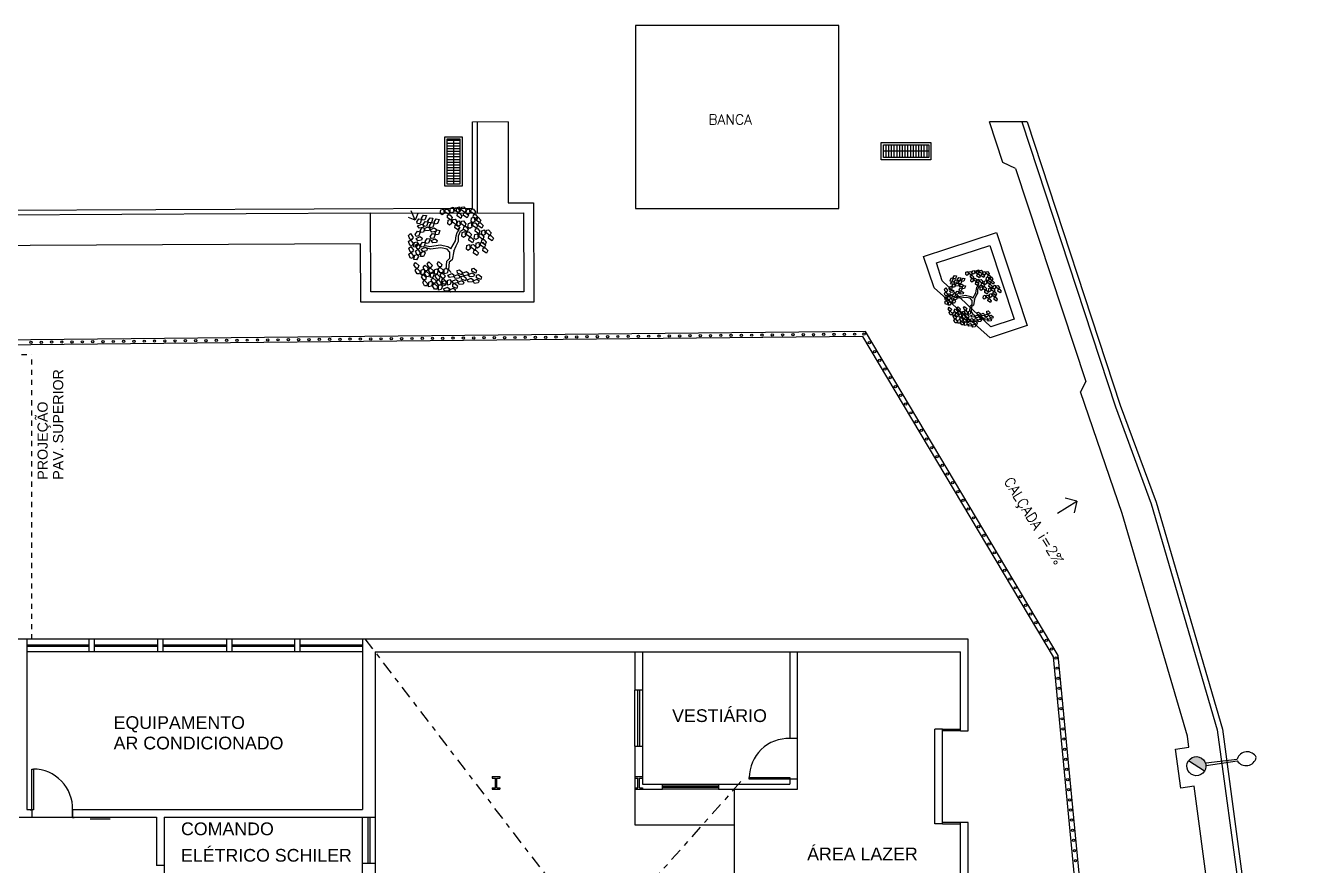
# Model space of a CAD drawing. Header units: millimetres. Extents: x -8 to 5830, y -596 to 3598.
# Drawn here: x 1715.56 to 1740.54, y 2525.42 to 2541.94 of the extents above; entities that cross this region are included whole.
import ezdxf

# ---------------------------------------------------------------- set-up
doc = ezdxf.new("R2010")
doc.units = ezdxf.units.MM
for name, pattern in [('CONTINU', [0]), ('DASHDOT', [1, 0.5, -0.25, 0, -0.25]), ('HIDDEN', [9.525, 6.35, -3.175])]:
    doc.linetypes.add(name, pattern=pattern)
doc.layers.get('0').update_dxf_attribs({"color": 9})
doc.styles.add('60x100', font='romans.shx', dxfattribs={"height": 0.2})
doc.styles.add('80X50', font='romans.shx')
doc.styles.get("Standard").update_dxf_attribs({"font": 'arial.ttf'})

# ---------------------------------------------------------------- blocks, each defined once
blk = doc.blocks.new('P80')
for points in [[(0, 0.86), (0, 0.83), (0.15, 0.83), (0.15, 0.86)], [(0, 0), (0, 0.03), (0.15, 0.03), (0.15, 0)]]:
    blk.add_lwpolyline(points)
blk.add_lwpolyline([(-0.8, 0.06), (0, 0.06), (0, 0.03), (-0.8, 0.03)], close=True)
at = {"color": 8}
blk.add_arc((-0.025, 0.056), 0.775, 88.1408, 179.6698, dxfattribs=at)
blk = doc.blocks.new('L', base_point=(1.368, 0.591))
at = {"color": 8, "lineweight": -2}
for p, q in [((1.275, 0.567), (1.306, 0.592)), ((1.288, 0.517), (1.275, 0.567)), ((1.281, 0.65), (1.312, 0.675)), ((1.294, 0.6), (1.281, 0.65)), ((1.322, 0.591), (1.294, 0.6)), ((1.306, 0.592), (1.336, 0.538)), ((1.312, 0.675), (1.342, 0.621)), ((1.336, 0.538), (1.317, 0.508)), ((1.342, 0.621), (1.322, 0.591)), ((1.337, 0.489), (1.356, 0.548)), ((1.356, 0.548), (1.391, 0.554)), ((1.391, 0.554), (1.404, 0.527)), ((1.317, 0.508), (1.288, 0.517)), ((1.376, 0.484), (1.337, 0.489)), ((1.404, 0.527), (1.376, 0.484))]:
    blk.add_line(p, q, dxfattribs=at)
blk = doc.blocks.new('Árvore-13')
at = {"color": 8}
for p, q in [((0.318, 0.331), (0.405, 0.537)), ((0.405, 0.537), (0.484, 0.659)), ((0.484, 0.659), (0.572, 0.715)), ((0.502, 0.509), (0.633, 0.668)), ((0.572, 0.715), (0.607, 0.819)), ((0.633, 0.668), (0.782, 0.715)), ((-0.795, 0.302), (-0.961, 0.415)), ((-0.795, 0.406), (-0.953, 0.499)), ((-0.357, 0.349), (-0.795, 0.406)), ((-0.366, 0.227), (-0.795, 0.302)), ((-0.129, 0.105), (-0.366, 0.227)), ((-0.068, 0.19), (-0.357, 0.349)), ((-0.068, -0.036), (-0.129, 0.105)), ((0.029, 0.068), (-0.068, 0.19)), ((0.029, 0.068), (0.318, 0.331)), ((0.116, -0.055), (0.283, 0.133)), ((0.283, 0.133), (0.423, 0.284)), ((0.423, 0.284), (0.502, 0.509)), ((-0.296, -0.392), (-0.418, -0.693)), ((-0.199, -0.449), (-0.313, -0.74)), ((-0.147, -0.299), (-0.296, -0.392)), ((-0.05, -0.383), (-0.199, -0.449)), ((-0.068, -0.036), (-0.147, -0.299)), ((0.116, -0.055), (-0.05, -0.383)), ((-0.313, -0.74), (-0.243, -0.89))]:
    blk.add_line(p, q, dxfattribs=at)
at = {"color": 8, "xscale": 3.048, "yscale": 3.048, "zscale": 3.048}
for p, rotation in [((-0.716, 1.448), 295.0165150851705), ((-0.488, 1.26), 295.0165150851705), ((0.169, 1.448), 190.1248425347958), ((0.581, 1.401), 190.1248425347958), ((0.852, 1.344), 190.1248425347958), ((-1.303, 0.884), 347.8021081598379), ((-0.926, 0.959), 295.0165150851705), ((-0.252, 1.138), 295.0165150851705), ((0.353, 0.95), 190.1248425347958), ((0.677, 0.781), 190.1248425347958), ((1.211, 1.147), 190.1248425347958), ((1.317, 0.753), 190.1248425347958), ((-1.443, 0.368), 347.8021081598379), ((-1.128, 0.415), 347.8021081598379), ((-0.848, 0.462), 295.0165150851705), ((-0.348, 0.687), 295.0165150851705), ((0.765, 0.274), 190.1248425347958), ((1.124, 0.565), 190.1248425347958), ((0.8, -0.299), 190.1248425347958), ((1.203, -0.317), 190.1248425347958), ((1.246, 0.039), 190.1248425347958), ((1.579, 0.114), 190.1248425347958), ((-0.103, -0.899), 66.16076666471405), ((-0.015, -1.19), 66.16076666471405), ((0.502, -1.003), 66.16076666471405), ((-0.453, -1.397), 66.16076666471405), ((0.616, -1.322), 66.16076666471405)]:
    blk.add_blockref('L', p, dxfattribs=dict(at, rotation=rotation))
for p in [(-1.391, -0.308), (-1.049, -0.533), (-0.848, -0.449), (-0.445, -0.543), (-1.233, -0.881), (-0.874, -1.134), (-0.672, -1.021), (-0.453, -1.04)]:
    blk.add_blockref('L', p, dxfattribs=at)
blk = doc.blocks.new('poste concreto')
h = blk.add_hatch(color=256)
h.dxf.hatch_style = 1
h.paths.add_polyline_path([(364866.842, 7758015.357), (364866.767, 7758015.418), (364866.676, 7758015.455), (364866.578, 7758015.47), (364866.48, 7758015.455), (364866.39, 7758015.418), (364866.314, 7758015.357), (364866.254, 7758015.282), (364866.216, 7758015.191), (364866.201, 7758015.093), (364866.956, 7758015.093), (364866.94, 7758015.191), (364866.903, 7758015.282)])
for p, q in [((364866.815, 7758015.406), (364867.773, 7758016.191)), ((364866.886, 7758015.322), (364867.818, 7758016.138)), ((364866.39, 7758015.418), (364866.48, 7758015.455)), ((364866.48, 7758015.455), (364866.578, 7758015.47)), ((364866.578, 7758015.47), (364866.676, 7758015.455)), ((364866.676, 7758015.455), (364866.767, 7758015.418)), ((364866.201, 7758015.093), (364866.216, 7758015.191)), ((364866.216, 7758014.995), (364866.201, 7758015.093)), ((364866.956, 7758015.093), (364866.201, 7758015.093)), ((364866.216, 7758015.191), (364866.254, 7758015.282)), ((364866.254, 7758014.904), (364866.216, 7758014.995)), ((364866.254, 7758015.282), (364866.314, 7758015.357)), ((364866.314, 7758015.357), (364866.39, 7758015.418)), ((364866.767, 7758015.418), (364866.842, 7758015.357)), ((364866.842, 7758015.357), (364866.903, 7758015.282)), ((364866.903, 7758015.282), (364866.94, 7758015.191)), ((364866.94, 7758014.995), (364866.903, 7758014.904)), ((364866.94, 7758015.191), (364866.956, 7758015.093)), ((364866.956, 7758015.093), (364866.94, 7758014.995)), ((364866.314, 7758014.829), (364866.254, 7758014.904)), ((364866.39, 7758014.768), (364866.314, 7758014.829)), ((364866.48, 7758014.731), (364866.39, 7758014.768)), ((364866.578, 7758014.716), (364866.48, 7758014.731)), ((364866.676, 7758014.731), (364866.578, 7758014.716)), ((364866.767, 7758014.768), (364866.676, 7758014.731)), ((364866.842, 7758014.829), (364866.767, 7758014.768)), ((364866.903, 7758014.904), (364866.842, 7758014.829))]:
    blk.add_line(p, q)
for centre, start, end in [((364868.17, 7758016.298), 60.7351, 195.0987), ((364867.989, 7758016.511), 245.3971, 19.7607)]:
    blk.add_arc(centre, 0.411, start, end)
blk = doc.blocks.new('_Open90')
at = {"color": 0, "linetype": 'ByBlock', "lineweight": -2}
for p, q in [((0, 0), (-1, 0)), ((-0.5, 0.5), (0, 0)), ((0, 0), (-0.5, -0.5))]:
    blk.add_line(p, q, dxfattribs=at)
blk = doc.blocks.new('A$C27293851')
at = {"linetype": 'CONTINU', "lineweight": -2}
for p, q in [((0.041, 0.881), (0.295, 0.881)), ((0.041, 0.827), (0.295, 0.827)), ((0.041, 0.773), (0.295, 0.773)), ((0.168, 0.041), (0.168, 0.934)), ((0.041, 0.72), (0.295, 0.72)), ((0.041, 0.666), (0.295, 0.666)), ((0.041, 0.613), (0.295, 0.613)), ((0.041, 0.559), (0.295, 0.559)), ((0.041, 0.506), (0.295, 0.506)), ((0.041, 0.452), (0.295, 0.452)), ((0.041, 0.398), (0.295, 0.398)), ((0.041, 0.345), (0.295, 0.345)), ((0.041, 0.291), (0.295, 0.291)), ((0.041, 0.238), (0.295, 0.238)), ((0.041, 0.184), (0.295, 0.184)), ((0.041, 0.131), (0.295, 0.131)), ((0.041, 0.077), (0.295, 0.077))]:
    blk.add_line(p, q, dxfattribs=at)
for points in [[(0.336, 0.975), (0.336, 0), (0, 0), (0, 0.975)], [(0.295, 0.934), (0.295, 0.041), (0.041, 0.041), (0.041, 0.934)]]:
    blk.add_lwpolyline(points, close=True, dxfattribs=at)

msp = doc.modelspace()

# ---------------------------------------------------------------- linework, layer by layer
at = {"color": 8, "linetype": 'CONTINU', "lineweight": -2}
for p, q in [((1724.343, 2538.348), (1724.343, 2540.047)), ((1725.043, 2540.045), (1724.343, 2540.042)), ((1724.443, 2538.257), (1724.443, 2540.047)), ((1734.768, 2539.246), (1734.505, 2540.046)), ((1735.242, 2540.046), (1734.505, 2540.046)), ((1735.137, 2540.046), (1736.978, 2534.442)), ((1735.242, 2540.046), (1737.072, 2534.475)), ((1735.017, 2539.128), (1734.768, 2539.246)), ((1735.017, 2539.128), (1736.399, 2534.944)), ((1706.373, 2538.269), (1724.343, 2538.348)), ((1722.338, 2538.253), (1710.253, 2538.186)), ((1733.21, 2537.399), (1734.642, 2537.869)), ((1734.642, 2537.869), (1735.243, 2536.04)), ((1733.463, 2537.271), (1734.514, 2537.616)), ((1734.514, 2537.616), (1734.99, 2536.167)), ((1733.414, 2536.78), (1733.21, 2537.399)), ((1733.577, 2536.923), (1733.463, 2537.271)), ((1734.531, 2536.017), (1733.577, 2536.923)), ((1734.516, 2535.801), (1733.414, 2536.78)), ((1734.99, 2536.167), (1734.531, 2536.017)), ((1735.243, 2536.04), (1734.516, 2535.801)), ((1736.399, 2534.944), (1736.295, 2534.739)), ((1737.114, 2532.347), (1736.295, 2534.739)), ((1736.978, 2534.442), (1737.684, 2532.536)), ((1737.072, 2534.475), (1737.779, 2532.567)), ((1737.684, 2532.536), (1738.981, 2528.091)), ((1737.779, 2532.567), (1739.082, 2528.104)), ((1738.393, 2527.966), (1737.114, 2532.347)), ((1738.422, 2527.748), (1738.393, 2527.966)), ((1738.981, 2528.091), (1739.545, 2523.911)), ((1739.082, 2528.104), (1739.644, 2523.925)), ((1738.162, 2527.713), (1738.422, 2527.748)), ((1738.266, 2526.947), (1738.162, 2527.713)), ((1738.526, 2526.982), (1738.266, 2526.947)), ((1738.948, 2523.846), (1738.526, 2526.982))]:
    msp.add_line(p, q, dxfattribs=at)
for p, q in [((1732.068, 2535.925), (1647.856, 2535.087)), ((1735.857, 2529.556), (1732.068, 2535.925)), ((1732.012, 2535.824), (1699.933, 2535.505)), ((1735.76, 2529.524), (1732.012, 2535.824)), ((1734.083, 2529.872), (1664.183, 2529.872)), ((1715.583, 2529.872), (1715.583, 2526.522)), ((1715.583, 2529.762), (1716.808, 2529.762)), ((1716.808, 2529.732), (1715.583, 2529.732)), ((1716.908, 2529.762), (1718.158, 2529.762)), ((1718.158, 2529.732), (1716.908, 2529.732)), ((1718.258, 2529.762), (1719.516, 2529.762)), ((1719.516, 2529.732), (1718.258, 2529.732)), ((1719.616, 2529.762), (1720.849, 2529.762)), ((1720.849, 2529.732), (1719.616, 2529.732)), ((1720.949, 2529.762), (1722.183, 2529.762)), ((1722.183, 2529.732), (1720.949, 2529.732)), ((1722.183, 2529.872), (1722.183, 2526.522)), ((1734.083, 2528.072), (1734.083, 2529.872)), ((1722.183, 2529.622), (1715.583, 2529.622)), ((1722.433, 2529.622), (1722.433, 2518.972)), ((1722.433, 2529.622), (1727.533, 2529.622)), ((1727.533, 2529.622), (1727.533, 2528.872)), ((1727.683, 2529.622), (1730.583, 2529.622)), ((1727.683, 2529.622), (1727.683, 2528.872)), ((1730.583, 2529.622), (1730.583, 2527.922)), ((1730.733, 2529.622), (1733.933, 2529.622)), ((1730.733, 2527.922), (1730.733, 2529.622)), ((1733.933, 2528.072), (1733.933, 2529.622)), ((1740.437, 2480.802), (1735.76, 2529.524)), ((1740.539, 2480.781), (1735.857, 2529.556)), ((1727.683, 2528.872), (1727.533, 2528.872)), ((1730.733, 2527.922), (1730.583, 2527.922)), ((1733.583, 2528.102), (1733.433, 2528.102)), ((1733.433, 2526.242), (1733.433, 2528.102)), ((1733.583, 2526.242), (1733.583, 2528.102)), ((1733.933, 2528.072), (1734.083, 2528.072)), ((1727.533, 2527.772), (1727.533, 2526.222)), ((1727.533, 2527.772), (1727.683, 2527.772)), ((1727.683, 2527.772), (1727.683, 2527.022)), ((1724.733, 2527.172), (1724.733, 2527.142)), ((1724.733, 2527.172), (1724.883, 2527.172)), ((1724.883, 2527.172), (1724.883, 2527.142)), ((1727.533, 2527.172), (1727.683, 2527.172)), ((1724.733, 2527.142), (1724.793, 2527.142)), ((1724.733, 2526.952), (1724.733, 2526.922)), ((1724.733, 2526.952), (1724.793, 2526.952)), ((1724.733, 2526.922), (1724.883, 2526.922)), ((1724.823, 2527.142), (1724.883, 2527.142)), ((1724.823, 2526.952), (1724.883, 2526.952)), ((1724.883, 2526.952), (1724.883, 2526.922)), ((1727.533, 2527.142), (1727.593, 2527.142)), ((1727.533, 2526.952), (1727.593, 2526.952)), ((1727.533, 2526.922), (1728.08, 2526.922)), ((1727.623, 2527.142), (1727.683, 2527.142)), ((1727.623, 2526.952), (1727.683, 2526.952)), ((1727.683, 2527.022), (1728.08, 2527.022)), ((1727.683, 2526.952), (1727.683, 2526.922)), ((1728.08, 2526.922), (1728.08, 2527.022)), ((1729.18, 2527.022), (1730.583, 2527.022)), ((1729.18, 2527.022), (1729.18, 2526.922)), ((1729.18, 2526.922), (1730.733, 2526.922)), ((1730.583, 2527.152), (1730.583, 2527.022)), ((1730.733, 2526.922), (1730.733, 2527.122)), ((1715.583, 2526.522), (1715.683, 2526.522)), ((1715.683, 2526.522), (1715.683, 2526.372)), ((1716.483, 2526.372), (1716.483, 2526.522)), ((1716.483, 2526.522), (1722.183, 2526.522)), ((1715.433, 2526.372), (1718.133, 2526.372)), ((1717.221, 2526.337), (1716.831, 2526.337)), ((1718.133, 2526.372), (1718.133, 2525.422)), ((1718.283, 2526.372), (1722.433, 2526.372)), ((1718.283, 2526.372), (1718.283, 2524.422)), ((1722.183, 2524.422), (1722.183, 2526.372)), ((1722.293, 2525.472), (1722.293, 2526.372)), ((1722.323, 2526.372), (1722.323, 2525.472)), ((1727.533, 2526.222), (1729.483, 2526.222)), ((1733.583, 2526.242), (1733.433, 2526.242)), ((1733.933, 2524.622), (1733.933, 2526.272)), ((1734.083, 2526.272), (1733.933, 2526.272)), ((1734.083, 2524.472), (1734.083, 2526.272)), ((1718.283, 2525.422), (1718.133, 2525.422)), ((1722.183, 2525.472), (1722.433, 2525.472))]:
    msp.add_line(p, q)
at = {"linetype": 'DASHDOT', "ltscale": 0.03}
for p in [(1699.683, 2535.472), (1715.683, 2529.872)]:
    msp.add_line(p, (1715.683, 2535.472), dxfattribs=at)
at = {"color": 8}
for p, q in [((1735.839, 2532.353), (1736.223, 2532.589)), ((1736.223, 2532.589), (1735.994, 2532.645)), ((1736.223, 2532.589), (1736.17, 2532.359))]:
    msp.add_line(p, q, dxfattribs=at)
at = {"linetype": 'DASHDOT', "ltscale": 0.5}
for p, q in [((1730.771, 2518.725), (1722.214, 2529.908)), ((1729.616, 2527.073), (1722.214, 2518.725))]:
    msp.add_line(p, q, dxfattribs=at)
at = {"linetype": 'CONTINU', "lineweight": -2}
for p, q in [((1727.533, 2529.622), (1727.683, 2529.622)), ((1730.583, 2529.622), (1730.733, 2529.622)), ((1727.533, 2527.772), (1727.533, 2528.872)), ((1727.593, 2527.772), (1727.593, 2528.872)), ((1727.623, 2528.872), (1727.623, 2527.772)), ((1727.683, 2528.872), (1727.683, 2527.772)), ((1730.733, 2527.122), (1730.733, 2527.922)), ((1733.583, 2528.102), (1733.933, 2528.102)), ((1733.933, 2528.072), (1733.583, 2528.072)), ((1724.793, 2526.952), (1724.793, 2527.142)), ((1724.823, 2526.952), (1724.823, 2527.142)), ((1727.593, 2526.952), (1727.593, 2527.142)), ((1727.623, 2526.952), (1727.623, 2527.142)), ((1728.08, 2527.022), (1729.18, 2527.022)), ((1728.08, 2526.987), (1729.18, 2526.987)), ((1729.18, 2526.957), (1728.08, 2526.957)), ((1729.18, 2526.922), (1728.08, 2526.922)), ((1729.483, 2526.922), (1729.483, 2521.722)), ((1733.933, 2526.272), (1733.583, 2526.272)), ((1733.583, 2526.242), (1733.933, 2526.242))]:
    msp.add_line(p, q, dxfattribs=at)
at = {"color": 8, "linetype": 'CONTINU', "lineweight": -2}
msp.add_lwpolyline([(1727.545, 2541.943), (1727.545, 2538.343), (1731.545, 2538.343), (1731.545, 2541.943)], close=True, dxfattribs=at)
for points in [[(1725.043, 2540.047), (1725.043, 2538.456), (1725.542, 2538.456), (1725.551, 2536.504), (1722.146, 2536.5), (1722.142, 2537.646), (1710.458, 2537.587), (1710.463, 2537.016), (1708.863, 2537.011), (1708.858, 2537.579), (1703.788, 2537.556), (1703.79, 2536.991), (1702.19, 2536.993), (1702.188, 2537.55), (1693.458, 2537.511)], [(1725.343, 2538.256), (1725.35, 2536.704), (1722.345, 2536.701), (1722.338, 2538.253), (1725.343, 2538.256)]]:
    msp.add_lwpolyline(points, dxfattribs=at)
for points in [[(1716.808, 2529.622), (1716.808, 2529.872)], [(1716.908, 2529.872), (1716.908, 2529.622)], [(1718.158, 2529.622), (1718.158, 2529.872)], [(1718.258, 2529.872), (1718.258, 2529.622)], [(1719.516, 2529.622), (1719.516, 2529.872)], [(1719.616, 2529.872), (1719.616, 2529.622)], [(1720.849, 2529.622), (1720.849, 2529.872)], [(1720.949, 2529.872), (1720.949, 2529.622)], [(1730.733, 2527.122), (1729.783, 2527.122), (1729.783, 2527.152), (1730.583, 2527.152)]]:
    msp.add_lwpolyline(points)
for centre in [(1715.666, 2535.711), (1715.868, 2535.713), (1716.071, 2535.715), (1716.273, 2535.717), (1716.475, 2535.719), (1716.678, 2535.721), (1716.88, 2535.723), (1717.082, 2535.725), (1717.285, 2535.727), (1717.487, 2535.729), (1717.689, 2535.732), (1717.892, 2535.734), (1718.094, 2535.736), (1718.297, 2535.738), (1718.499, 2535.74), (1718.701, 2535.742), (1718.904, 2535.744), (1719.106, 2535.746), (1719.308, 2535.748), (1719.511, 2535.75), (1719.713, 2535.752), (1719.915, 2535.754), (1720.118, 2535.756), (1720.32, 2535.758), (1720.522, 2535.76), (1720.725, 2535.762), (1720.927, 2535.764), (1721.13, 2535.766), (1721.332, 2535.768), (1721.534, 2535.77), (1721.737, 2535.772), (1721.939, 2535.774), (1722.141, 2535.776), (1722.344, 2535.778), (1722.546, 2535.78), (1722.748, 2535.782), (1722.951, 2535.784), (1723.153, 2535.786), (1723.355, 2535.788), (1723.558, 2535.79), (1723.76, 2535.792), (1723.963, 2535.794), (1724.165, 2535.796), (1724.367, 2535.798), (1724.57, 2535.8), (1724.772, 2535.802), (1724.974, 2535.804), (1725.177, 2535.806), (1725.379, 2535.808), (1725.581, 2535.81), (1725.784, 2535.812), (1725.986, 2535.814), (1726.188, 2535.816), (1726.391, 2535.818), (1726.593, 2535.82), (1726.795, 2535.822), (1726.998, 2535.824), (1727.2, 2535.826), (1727.403, 2535.828), (1727.605, 2535.83), (1727.807, 2535.832), (1728.01, 2535.834), (1728.212, 2535.836), (1728.414, 2535.838), (1728.617, 2535.84), (1728.819, 2535.842), (1729.021, 2535.844), (1729.224, 2535.846), (1729.426, 2535.848), (1729.628, 2535.85), (1729.831, 2535.852), (1730.033, 2535.854), (1730.236, 2535.856), (1730.438, 2535.858), (1730.64, 2535.86), (1730.843, 2535.862), (1731.045, 2535.864), (1731.247, 2535.866), (1731.45, 2535.868), (1731.652, 2535.87), (1731.854, 2535.872), (1732.04, 2535.874), (1732.143, 2535.702), (1732.245, 2535.53), (1732.347, 2535.358), (1732.45, 2535.186), (1732.552, 2535.014), (1732.654, 2534.842), (1732.757, 2534.669), (1732.859, 2534.497), (1732.961, 2534.325), (1733.064, 2534.153), (1733.166, 2533.981), (1733.269, 2533.809), (1733.371, 2533.637), (1733.473, 2533.465), (1733.576, 2533.293), (1733.678, 2533.121), (1733.78, 2532.949), (1733.883, 2532.777), (1733.985, 2532.605), (1734.087, 2532.432), (1734.19, 2532.26), (1734.292, 2532.088), (1734.395, 2531.916), (1734.497, 2531.744), (1734.599, 2531.572), (1734.702, 2531.4), (1734.804, 2531.228), (1734.906, 2531.056), (1735.009, 2530.884), (1735.111, 2530.712), (1735.213, 2530.54), (1735.316, 2530.368), (1735.418, 2530.196), (1735.52, 2530.023), (1735.623, 2529.851), (1735.725, 2529.679), (1735.812, 2529.503), (1735.831, 2529.304), (1735.85, 2529.104), (1735.869, 2528.905), (1735.888, 2528.706), (1735.907, 2528.507), (1735.927, 2528.308), (1735.946, 2528.109), (1735.965, 2527.909), (1735.984, 2527.71), (1736.003, 2527.511), (1736.022, 2527.312), (1736.041, 2527.113), (1736.06, 2526.913), (1736.079, 2526.714), (1736.099, 2526.515), (1736.118, 2526.316), (1736.137, 2526.117), (1736.156, 2525.917), (1736.175, 2525.718), (1736.194, 2525.519)]:
    msp.add_circle(centre, 0.0225)
msp.add_arc((1730.557, 2527.147), 0.775, 88.1408, 179.6698)

# ---------------------------------------------------------------- block references
for p, rotation in [((1724.139, 2539.754), 180), ((1733.353, 2539.302), 89.99999999999999)]:
    msp.add_blockref('A$C27293851', p, dxfattribs=dict(at, rotation=rotation))
at = {"color": 8, "linetype": 'HIDDEN'}
for p, xscale, yscale, zscale, rotation in [((1723.915, 2537.514), 0.4661491376391242, 0.4661491376391242, 0.4661491376391242, 16.63621055087316), ((1734.173, 2536.558), 0.3107660917594163, 0.3107660917594163, 0.3107660917594163, 16.63621055087309)]:
    msp.add_blockref('Árvore-13', p, dxfattribs=dict(at, xscale=xscale, yscale=yscale, zscale=zscale, rotation=rotation))
at = {"color": 8}
for name, p, xscale, yscale, zscale, rotation in [('_Open90', (1723.219, 2538.113), 0.2000000000000001, 0.2000000000000001, 0.2000000000000001, 293.3715282882735), ('poste concreto', (-2248403.016, -3162412.478), 0.4999999999999994, 0.4999999999999994, 0.4999999999999994, 327.2814331211885)]:
    msp.add_blockref(name, p, dxfattribs=dict(at, xscale=xscale, yscale=yscale, zscale=zscale, rotation=rotation))
at = {"rotation": 270}
msp.add_blockref('P80', (1715.653, 2526.52), dxfattribs=at)

# ---------------------------------------------------------------- texts
at = {"color": 8, "style": '60x100'}
msp.add_text('BANCA', height=0.2, dxfattribs=at).set_placement((1728.979, 2539.993))
for s, p in [('PAV. SUPERIOR', (1716.3, 2533.01)), ('PROJEÇÃO', (1715.995, 2533.01))]:
    msp.add_text(s, height=0.2, rotation=90).set_placement(p)
at = {"color": 8, "style": '80X50'}
msp.add_text('CALÇADA i=2%%%', height=0.2, rotation=301.579, dxfattribs=at).set_placement((1734.779, 2532.981))
for s, p in [('VESTIÁRIO', (1728.267, 2528.245)), ('EQUIPAMENTO', (1717.291, 2528.109)), ('AR CONDICIONADO', (1717.291, 2527.707)), ('COMANDO', (1718.615, 2526.02)), ('ELÉTRICO SCHILER', (1718.615, 2525.499)), ('ÁREA LAZER', (1730.921, 2525.527))]:
    msp.add_text(s, height=0.25).set_placement(p)

doc.saveas('drawing.dxf')
